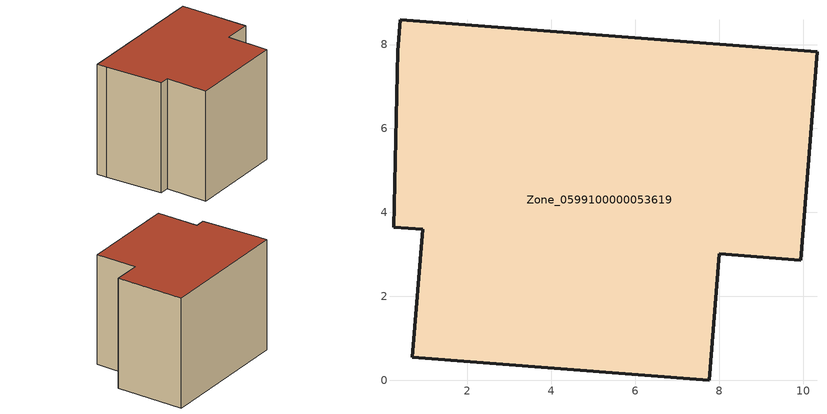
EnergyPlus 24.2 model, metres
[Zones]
Zone_0599100000053619
 floor ground (C_G): 0.24,3.64 0.34,7.83 0.4,8.59 10.33,7.83 9.95,2.86 8,3.01 7.76,0 0.69,0.55 0.94,3.6 z7.43
 wall outside (C_F): 0.69,0.55 7.76,0 8,3.01 9.95,2.86 10.33,7.83 0.4,8.59 0.34,7.83 0.24,3.64 0.94,3.6 0.69,0.55 z7.43:15.55
 roof outside (C_R): 0.34,7.83 0.24,3.64 0.94,3.6 0.69,0.55 7.76,0 8,3.01 9.95,2.86 10.33,7.83 0.4,8.59 z15.55
[BUILDING]
Pand.0599100000053619: North Axis=0; Terrain=City; Loads Convergence Tolerance Value=0.04; Temperature Convergence Tolerance Value=0.4; Solar Distribution=FullExterior; Maximum Number of Warmup Days=25; Minimum Number of Warmup Days=1
[Site:Location]
Rotterdam.The.Hague.AP_ZH_NLD Design_Conditions: Latitude=51.96; Longitude=4.45; Time Zone=1; Elevation=-4.5
[SITE:GROUNDTEMPERATURE:BUILDINGSURFACE]
18, 18, 18, 18, 18, 18, 18, 18, 18, 18, 18, 18
[MATERIAL] Thermal Absorptance=0.9; Solar Absorptance=0.7; Visible Absorptance=0.7
Name | Roughness | Thickness | Conductivity | Density | Specific Heat
G.TC.1946-1964 | MediumSmooth | 0.15 | 1 | 540 | 1210
F.TC.1946-1964 | Rough | 0.3 | 0.857143 | 1920 | 840
R.TC.1946-1964 | MediumRough | 0.2 | 0.235294 | 1500 | 1000
[CONSTRUCTION]
C_G: G.TC.1946-1964
C_F: F.TC.1946-1964
C_R: R.TC.1946-1964
[ZONE]
Zone_0599100000053619: Type=1; Multiplier=1; Ceiling Height=Autocalculate; Volume=Autocalculate; Floor Area=autocalculate; Part of Total Floor Area=Yes
[ZONEINFILTRATION:DESIGNFLOWRATE]
Infil_Zone_0599100000053619: Zone or ZoneList or Space or SpaceList=Zone_0599100000053619; Schedule=AlwaysOn; Design Flow Rate Calculation Method=Flow/Area; Flow Rate per Floor Area=0.003; Constant Term Coefficient=1; Temperature Term Coefficient=0; Velocity Term Coefficient=0; Velocity Squared Term Coefficient=0
[HVACTEMPLATE:ZONE:IDEALLOADSAIRSYSTEM]
Zone_0599100000053619: Maximum Heating Supply Air Temperature=50; Minimum Cooling Supply Air Temperature=13; Maximum Heating Supply Air Humidity Ratio=0.0156; Minimum Cooling Supply Air Humidity Ratio=0.0077; Heating Limit=NoLimit; Cooling Limit=NoLimit; Dehumidification Control Type=ConstantSensibleHeatRatio; Cooling Sensible Heat Ratio=0.7; Dehumidification Setpoint=60; Humidification Control Type=None; Humidification Setpoint=30; Outdoor Air Method=None; Outdoor Air Flow Rate per Person=0.00944; Outdoor Air Flow Rate per Zone Floor Area=0; Outdoor Air Flow Rate per Zone=0; Demand Controlled Ventilation Type=None; Outdoor Air Economizer Type=NoEconomizer; Heat Recovery Type=None; Sensible Heat Recovery Effectiveness=0.7; Latent Heat Recovery Effectiveness=0.65
[ZONECONTROL:THERMOSTAT]
ThermostatControl_Zone_0599100000053619: Zone or ZoneList=Zone_0599100000053619; Control Type Schedule=DualSetpointControlType; Control 1=Thermostat_Zone_0599100000053619; Temperature Difference Between Cutout And Setpoint=0
[THERMOSTATSETPOINT:DUALSETPOINT]
Thermostat_Zone_0599100000053619: Heating Setpoint Temperature Schedule=HeatingSetpoint_Zone_0599100000053619; Cooling Setpoint Temperature Schedule=CoolingSetpoint_Zone_0599100000053619
[SCHEDULE:COMPACT]
HeatingSetpoint_Zone_0599100000053619: Through: 12/31, For: AllDays, Until: 24:00, 21
CoolingSetpoint_Zone_0599100000053619: Through: 12/31, For: AllDays, Until: 24:00, 24
DualSetpointControlType: Through: 12/31, For: AllDays, Until: 24:00, 4
AlwaysOn: Through: 12/31, For: AllDays, Until: 24:00, 1
